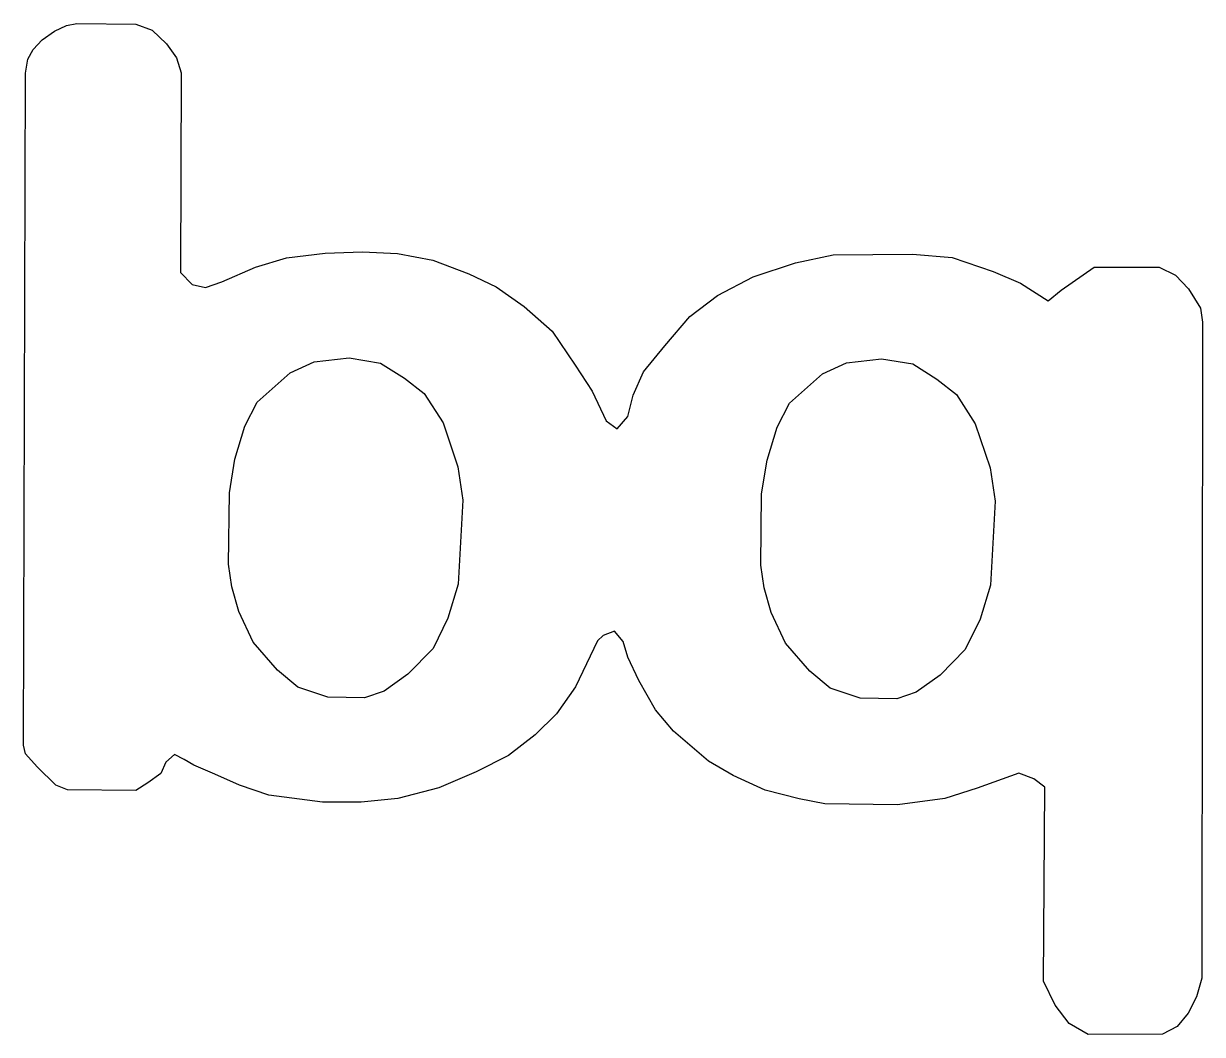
# Model space of a CAD drawing. Header units: millimetres. Extents: x -53 to 52, y -46 to 45.
import ezdxf

# ---------------------------------------------------------------- set-up
doc = ezdxf.new("R2010")
doc.units = ezdxf.units.MM
doc.layers.add('final', color=7, linetype='CONTINUOUS')

msp = doc.modelspace()

# ---------------------------------------------------------------- linework, layer by layer
at = {"layer": 'final', "color": 5}
for points in [[(-52.88, -19.87), (-52.71, 40.1), (-52.49, 41.34), (-52.01, 42.21), (-51.21, 43.07), (-50.11, 43.84), (-49.06, 44.34), (-48.14, 44.52), (-42.86, 44.47), (-41.41, 43.93), (-40.13, 42.72), (-39.25, 41.45), (-38.82, 40.12), (-38.88, 22.31), (-37.83, 21.25), (-36.66, 20.98), (-35.18, 21.48), (-32.19, 22.78), (-29.43, 23.61), (-25.98, 24.04), (-22.64, 24.15), (-19.53, 24), (-16.39, 23.4), (-13.17, 22.19), (-10.74, 21.02), (-8.23, 19.28), (-5.73, 17.07), (-3.69, 14.04), (-2.18, 11.73), (-0.91, 9.07), (0.06, 8.35), (1.01, 9.45), (1.49, 11.38), (2.4, 13.46), (4.3, 15.76), (6.53, 18.39), (9.01, 20.26), (12.18, 21.92), (15.97, 23.17), (19.33, 23.9), (26.4, 23.96), (29.95, 23.66), (33.58, 22.41), (36.04, 21.35), (38.5, 19.79), (39.65, 20.72), (42.6, 22.8), (48.4, 22.78), (49.85, 22.06), (51.02, 20.86), (52.08, 19.14), (52.25, 17.88), (52.21, -40.65), (51.74, -42.31), (50.98, -43.77), (49.99, -44.96), (48.69, -45.65), (42.07, -45.67), (40.37, -44.7), (39.12, -43.07), (38.07, -40.92), (38.2, -23.61), (37.23, -22.88), (35.87, -22.35), (32.16, -23.7), (29.27, -24.61), (25.07, -25.19), (18.59, -25.1), (16.29, -24.65), (13.25, -23.88), (10.4, -22.58), (8.2, -21.3), (5.07, -18.6), (3.47, -16.7), (1.99, -14.09), (1.01, -12), (0.59, -10.6), (-0.19, -9.7), (-1.18, -10.09), (-1.7, -10.56), (-3.64, -14.66), (-5.36, -17.08), (-7.26, -18.95), (-9.63, -20.78), (-12.5, -22.25), (-15.83, -23.66), (-19.51, -24.62), (-22.78, -24.94), (-26.22, -24.94), (-30.99, -24.31), (-33.63, -23.42), (-35.82, -22.46), (-37.7, -21.66), (-38.55, -21.15), (-39.41, -20.7), (-40.2, -21.39), (-40.62, -22.39), (-41.78, -23.21), (-42.85, -23.91), (-48.96, -23.85), (-49.99, -23.42), (-51.65, -21.8), (-52.7, -20.65), (-52.88, -19.87)], [(-34.3, -5.74), (-34.61, -3.7), (-34.52, 2.66), (-34.04, 5.67), (-33.14, 8.61), (-32.03, 10.74), (-29.1, 13.37), (-26.97, 14.33), (-23.84, 14.7), (-21.03, 14.23), (-18.91, 12.88), (-17.14, 11.51), (-15.47, 8.89), (-14.14, 4.96), (-13.69, 1.99), (-14.12, -5.51), (-15.05, -8.52), (-16.36, -11.23), (-18.6, -13.53), (-20.73, -15.04), (-22.48, -15.63), (-25.74, -15.59), (-28.42, -14.68), (-30.23, -13.16), (-32.4, -10.66), (-33.68, -7.93), (-34.3, -5.74)], [(13.17, -5.83), (12.86, -3.79), (12.94, 2.57), (13.43, 5.58), (14.32, 8.52), (15.44, 10.66), (18.37, 13.28), (20.5, 14.24), (23.63, 14.61), (26.44, 14.15), (28.56, 12.79), (30.33, 11.42), (32, 8.8), (33.33, 4.88), (33.78, 1.91), (33.35, -5.6), (32.42, -8.61), (31.11, -11.32), (28.87, -13.62), (26.74, -15.13), (24.99, -15.72), (21.73, -15.68), (19.05, -14.77), (17.24, -13.25), (15.07, -10.75), (13.79, -8.02), (13.17, -5.83)]]:
    msp.add_lwpolyline(points, dxfattribs=at)

doc.saveas('drawing.dxf')
